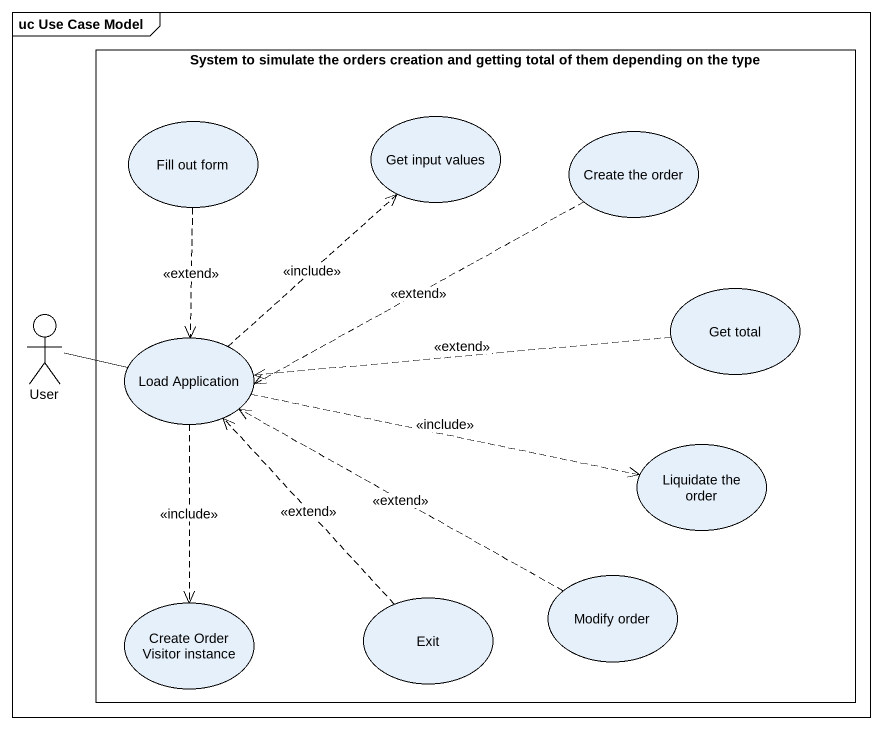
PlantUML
@startuml
mainframe uc Use Case Model
rectangle "System to simulate the orders creation and getting total of them depending on the type" as System_to_simulate_the {
  usecase "Fill out form" as Fill_out_form
  usecase "Get input values" as Get_input_values
  usecase "Create the order" as Create_the_order
  usecase "Get total" as Get_total
  usecase "Load Application" as Load_Application
  usecase "Liquidate the order" as Liquidate_the_order
  usecase "Create Order Visitor instance" as Create_Order_Visitor
  usecase Exit
  usecase "Modify order" as Modify_order
}
actor User
Fill_out_form ..> Load_Application : <<extend>>
Create_the_order .left.> Load_Application : <<extend>>
User -right- Load_Application
Get_total .left.> Load_Application : <<extend>>
Load_Application .up.> Get_input_values : <<include>>
Load_Application .right.> Liquidate_the_order : <<include>>
Load_Application ..> Create_Order_Visitor : <<include>>
Exit .up.> Load_Application : <<extend>>
Modify_order .left.> Load_Application : <<extend>>
@enduml
